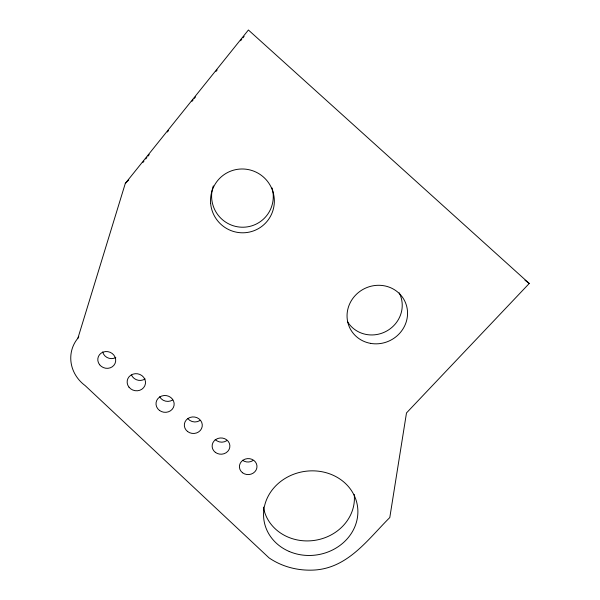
<?xml version="1.0" encoding="UTF-8"?>
<svg xmlns="http://www.w3.org/2000/svg" width="600" height="600" viewBox="0 0 600 600"><rect width="100%" height="100%" fill="white"/><g stroke="black" fill="none" stroke-linecap="round" stroke-linejoin="round"><path stroke-width="0.9" d="M77.903 338.205L125.302 183.428L248.407 30L529.252 283.462L406.493 412.935L389.798 517.537C368.04 539.183 348.397 567.607 314.993 570C298.778 571.058 282.54 567.09 269.062 557.895L85.185 385.635A36.15 33.443 17.3 0 1 77.903 338.205L78.795 336.728M142.785 162.63L143.955 161.175M145.71 158.985L146.887 157.523M148.058 156.067L149.227 154.605M167.385 131.985L168.555 130.523M191.977 101.34L193.147 99.877M194.317 98.415L195.495 96.96M215.993 71.422L217.163 69.96M240.585 40.77L241.755 39.315M242.933 37.852L244.103 36.39M125.302 183.428L128.745 179.985M524.97 280.215L529.252 283.462M145.08 378.923A8.925 8.288 13 0 1 131.498 375.03M272.055 187.958A30.983 30.735 49.6 0 1 241.59 227.205A30.983 30.735 49.6 0 1 213.337 185.88M199.965 420.487A8.707 8.047 4.1 0 1 187.83 418.605M226.673 440.715A8.61 7.92 0.4 0 1 215.145 439.418M115.815 357.517A8.73 8.107 17.8 0 1 102.675 351.915M172.77 399.9A8.805 8.168 8.4 0 1 159.683 396.735M399.18 292.83A29.602 28.088 -27.3 0 1 386.655 331.065A29.602 28.088 -27.3 0 1 347.43 321.532M354.218 494.438A45.855 41.138 -8.8 0 1 314.197 540.435A45.855 41.138 -8.8 0 1 263.415 507.09M252.907 460.582A8.52 7.785 -2.9 0 1 242.565 460.268M128.985 387.165A9.217 8.535 12.6 0 0 144.78 385.838A9.217 8.535 12.6 0 0 135.203 373.702A9.217 8.535 12.6 0 0 128.985 387.165M289.207 551.467A47.287 42.195 -8.8 0 0 357.832 509.595A47.287 42.195 -8.8 0 0 285.12 478.425A47.287 42.195 -8.8 0 0 289.207 551.467M210.623 203.347A32.032 31.793 43.9 0 0 260.67 227.212A32.032 31.793 43.9 0 0 255.99 172.11A32.032 31.793 43.9 0 0 210.623 203.347M215.34 452.347A8.887 8.137 0.2 0 0 229.763 447.45A8.887 8.137 0.2 0 0 217.913 438.457A8.887 8.137 0.2 0 0 215.34 452.347M187.642 431.565A8.985 8.272 3.9 0 0 202.178 426.6A8.985 8.272 3.9 0 0 190.095 417.435A8.985 8.272 3.9 0 0 187.642 431.565M99.645 364.77A9.022 8.348 17.2 0 0 115.042 363.48A9.022 8.348 17.2 0 0 105.57 351.562A9.022 8.348 17.2 0 0 99.645 364.77M159.42 410.385A9.098 8.408 8 0 0 174.067 405.353A9.098 8.408 8 0 0 161.76 396.015A9.098 8.408 8 0 0 159.42 410.385M370.447 343.35A30.585 28.935 -26.8 0 0 406.252 304.808A30.585 28.935 -26.8 0 0 355.207 295.538A30.585 28.935 -26.8 0 0 370.447 343.35M242.528 472.755A8.79 7.995 -3 0 0 256.853 467.925A8.79 7.995 -3 0 0 245.212 459.097A8.79 7.995 -3 0 0 242.528 472.755"/></g></svg>
